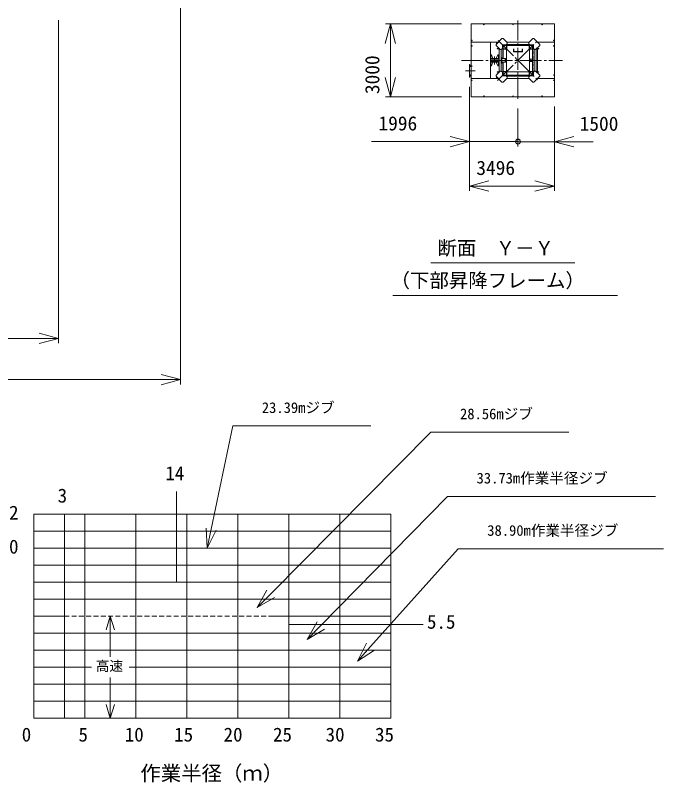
# Model space of a CAD drawing. Units: millimetres, scale not verified. Extents: x -35305 to 35349, y -48327 to 51747.
# Drawn here: x 8661 to 35349, y -12760 to 18844 of the extents above; entities that cross this region are included whole.
import ezdxf
from ezdxf.enums import TextEntityAlignment as Align

# ---------------------------------------------------------------- set-up
doc = ezdxf.new("R2010")
doc.units = ezdxf.units.MM
doc.header["$LTSCALE"] = 100
doc.header["$PDMODE"] = 32
doc.header["$PDSIZE"] = 50
for name, pattern in [('CHAIN2', [12, 9, -1, 1, -1]), ('DASHED2', [3, 2, -1]), ('USER3', [2, 1.25, -0.25, 0.25, -0.25]), ('USER4', [2.5, 1.25, -0.25, 0.25, -0.25, 0.25, -0.25])]:
    doc.linetypes.add(name, pattern=pattern)
for name, color, linetype, lineweight in [('0-3_12 常用一点鎖線', 3, 'CHAIN2', 18), ('0-4_05 寸法', 7, 'Continuous', 18), ('0-6_MAIN0', 3, 'Continuous', 18)]:
    doc.layers.add(name, color=color, linetype=linetype, lineweight=lineweight)
doc.styles.add('ＭＳ ゴシック', font='')
doc.styles.get('ＭＳ ゴシック').set_extended_font_data('MS Gothic')

msp = doc.modelspace()

# ---------------------------------------------------------------- linework, layer by layer
at = {"layer": '0-3_12 常用一点鎖線'}
for p, q in [((29351.9, 15404.4), (29351.9, 18629.5)), ((28515.3, 16153.9), (30192.7, 17831.3)), ((28515.3, 16153.9), (30192.7, 17831.3)), ((28534.5, 17808), (30213.8, 16128.6)), ((28534.5, 17808), (30213.8, 16128.6)), ((28381.9, 17150.5), (28381.9, 16821.7)), ((27024.9, 16990.5), (31182, 16990.5)), ((27595.4, 16560.5), (27195.1, 16560.5)), ((27595.4, 16560.5), (27195.1, 16560.5))]:
    msp.add_line(p, q, dxfattribs=at)
msp.add_point((29351.9, 16990.5), dxfattribs=at)
at = {"layer": '0-4_05 寸法'}
for p, q in [((15463.8, 20141.5), (15463.8, 3640.7)), ((10439.2, 18643.9), (10439.2, 5338.2)), ((27026.9, 18490.5), (23902.1, 18490.5)), ((24102.1, 18490.5), (24102.1, 17690.5)), ((24102.1, 16290.5), (24102.1, 17690.5)), ((24102.1, 15490.5), (24102.1, 16290.5)), ((27355.9, 15895.5), (27355.9, 13445.8)), ((27355.9, 15895.5), (27355.9, 11612.7)), ((27026.9, 15490.5), (23902.1, 15490.5)), ((29351.9, 15004.4), (29351.9, 13445.8)), ((29351.9, 15004.4), (29351.9, 13437.9)), ((30851.9, 15090.5), (30851.9, 13437.9)), ((30851.9, 15090.5), (30851.9, 11612.7)), ((27355.9, 13645.8), (23329.3, 13645.8)), ((26555.9, 13645.8), (25755.9, 13645.8)), ((27355.9, 13645.8), (26555.9, 13645.8)), ((27355.9, 13645.8), (28155.9, 13645.8)), ((29351.9, 13645.8), (28155.9, 13645.8)), ((30051.9, 13637.9), (29351.9, 13637.9)), ((30851.9, 13637.9), (30051.9, 13637.9)), ((30851.9, 13637.9), (31651.9, 13637.9)), ((31651.9, 13637.9), (32451.9, 13637.9)), ((27355.9, 11812.7), (28155.9, 11812.7)), ((30051.9, 11812.7), (28155.9, 11812.7)), ((30851.9, 11812.7), (30051.9, 11812.7)), ((25766, 8647.8), (31687.6, 8647.8)), ((24204.3, 7306.6), (33446, 7306.6)), ((-18760.8, 5538.2), (9639.2, 5538.2)), ((10439.2, 5538.2), (9639.2, 5538.2)), ((-18760.8, 3840.7), (14663.8, 3840.7)), ((15463.8, 3840.7), (14663.8, 3840.7)), ((15300.4, -1703.1), (15300.4, -773.3)), ((9420.4, -1703.1), (10680.4, -1703.1)), ((9420.4, -2403.1), (9420.4, -1703.1)), ((11520.4, -1703.1), (11520.4, -10103.1)), ((13620.4, -1703.1), (13620.4, -10103.1)), ((15720.4, -1703.1), (15720.4, -10103.1)), ((15720.4, -1703.1), (24120.4, -1703.1)), ((17820.4, -4503.1), (17820.4, -1703.1)), ((19920.4, -6253.1), (19920.4, -1703.1)), ((22020.4, -7303.1), (22020.4, -1703.1)), ((24120.4, -8003.1), (24120.4, -1703.1)), ((15720.4, -2403.1), (24120.4, -2403.1)), ((15720.4, -3103.1), (24120.4, -3103.1)), ((15300.4, -4503.1), (24120.4, -4503.1)), ((9420.4, -5903.1), (10680.4, -5903.1)), ((12570.4, -7583.1), (12570.4, -5903.1)), ((19155.5, -5903.1), (24120.4, -5903.1)), ((19241, -5903.1), (24120.4, -5903.1)), ((19920.4, -6253.1), (25455.3, -6253.1)), ((10680.4, -6603.1), (24120.4, -6603.1)), ((13342.6, -8003.1), (24120.4, -8003.1)), ((12570.4, -10103.1), (12570.4, -8423.1))]:
    msp.add_line(p, q, dxfattribs=at)
at = {"layer": '0-4_05 寸法', "color": 6}
for p, q in [((10680.4, -1703.1), (15720.4, -1703.1)), ((10680.4, -1703.1), (10680.4, -10103.1)), ((15300.4, -1703.1), (15300.4, -4503.1)), ((9420.4, -2403.1), (9420.4, -10103.1)), ((9420.4, -2403.1), (10680.4, -2403.1)), ((10680.4, -2403.1), (15720.4, -2403.1)), ((9420.4, -3103.1), (10680.4, -3103.1)), ((10680.4, -3103.1), (15720.4, -3103.1)), ((9420.4, -4503.1), (10680.4, -4503.1)), ((10680.4, -4503.1), (15300.4, -4503.1)), ((17820.4, -10103.1), (17820.4, -4503.1)), ((19920.4, -10103.1), (19920.4, -6253.1)), ((9420.4, -6603.1), (10680.4, -6603.1)), ((22020.4, -10103.1), (22020.4, -7303.1)), ((24120.4, -10103.1), (24120.4, -8003.1))]:
    msp.add_line(p, q, dxfattribs=at)
at = {"layer": '0-4_05 寸法', "color": 6, "linetype": 'DASHED2'}
msp.add_line((10680.4, -5903.1), (19241, -5903.1), dxfattribs=at)
at = {"layer": '0-4_05 寸法'}
for points in [[(23887.7, 17690.5), (24102.1, 18490.5), (24316.4, 17690.5)], [(24316.4, 16290.5), (24102.1, 15490.5), (23887.7, 16290.5)], [(26555.9, 13860.2), (27355.9, 13645.8), (26555.9, 13431.5)], [(31651.9, 13423.5), (30851.9, 13637.9), (31651.9, 13852.2)], [(28155.9, 11598.3), (27355.9, 11812.7), (28155.9, 12027)], [(30051.9, 12027), (30851.9, 11812.7), (30051.9, 11598.3)], [(9639.2, 5752.6), (10439.2, 5538.2), (9639.2, 5323.8)], [(14663.8, 4055.1), (15463.8, 3840.7), (14663.8, 3626.4)], [(16560.4, -3103.1), (16723.2, -2319.8), (17607.4, 1934.2), (23289.4, 1934.2)], [(18609.2, -5545.7), (19172.3, -4977.5), (25767.8, 1677.3), (31449.8, 1677.3)], [(20677.8, -6862.1), (21237.5, -6290.4), (26447.8, -969.1), (35009.7, -969.1)], [(16933.1, -2363.5), (16560.4, -3103.1), (16513.3, -2276.2)], [(22748.4, -7751.8), (23281.7, -7155.5), (26887.5, -3124.2), (35349.4, -3124.2)], [(9420.4, -3803.1), (10680.4, -3803.1), (24120.4, -3803.1)], [(19324.6, -5128.4), (18609.2, -5545.7), (19020.1, -4826.6)], [(9420.4, -5203.1), (10680.4, -5203.1), (24120.4, -5203.1)], [(12738.4, -6463.1), (12570.4, -5903.1), (12402.4, -6463.1)], [(21390.6, -6440.4), (20677.8, -6862.1), (21084.3, -6140.5)], [(23441.5, -7298.4), (22748.4, -7751.8), (23122, -7012.6)], [(9420.4, -7303.1), (10680.4, -7303.1), (24120.4, -7303.1)], [(9420.4, -8003.1), (10680.4, -8003.1), (11791.4, -8003.1)], [(9420.4, -8703.1), (10680.4, -8703.1), (24120.4, -8703.1)], [(9420.4, -9403.1), (10680.4, -9403.1), (24120.4, -9403.1)], [(12402.4, -9543.1), (12570.4, -10103.1), (12738.4, -9543.1)], [(9420.4, -10103.1), (10680.4, -10103.1), (24120.4, -10103.1)]]:
    msp.add_lwpolyline(points, dxfattribs=at)
for centre in [(29351.9, 13645.8), (29351.9, 13637.9)]:
    msp.add_circle(centre, 100, dxfattribs=at)
at = {"layer": '0-6_MAIN0'}
for p, q in [((27426.9, 18490.5), (30851.9, 18490.5)), ((27426.9, 15490.5), (27426.9, 18490.5)), ((30851.9, 15490.5), (30851.9, 18490.5)), ((27426.9, 17735.5), (28541.3, 17735.5)), ((28223.9, 17685.5), (28223.9, 17735.5)), ((28223.9, 17660.5), (28223.9, 17735.5)), ((28223.9, 16245.5), (28223.9, 17735.5)), ((28473.9, 17668.1), (28473.9, 17735.5)), ((28736.8, 17888.5), (28906.5, 17718.8)), ((28889.8, 17735.5), (29814.1, 17735.5)), ((28906.5, 17676.4), (28906.5, 17718.8)), ((29967.1, 17888.5), (29797.4, 17718.8)), ((29797.4, 17676.4), (29797.4, 17718.8)), ((29967.1, 17888.5), (30009.6, 17888.5)), ((30009.6, 17888.5), (30250, 17648.1)), ((30162.6, 17735.5), (30851.9, 17735.5)), ((28453.9, 17605.7), (28453.9, 17648.1)), ((28453.9, 17605.7), (28623.6, 17436)), ((28573.9, 17482.5), (28491.4, 17482.5)), ((28573.9, 16495.3), (28573.9, 17485.6)), ((28666.1, 17436), (28623.6, 17436)), ((28663.9, 16545.1), (28663.9, 17435.9)), ((28711.9, 17481.8), (28666.1, 17436)), ((28711.9, 17620.5), (28711.9, 17481.8)), ((28723.9, 17538), (28711.9, 17538)), ((28721.9, 17630.5), (28860.6, 17630.5)), ((28723.9, 17538), (28723.9, 17620.5)), ((28748.9, 17620.5), (28723.9, 17620.5)), ((28726.9, 17615.5), (28726.9, 17415.5)), ((28926.9, 17615.5), (28726.9, 17615.5)), ((28726.9, 17060.5), (28726.9, 17615.5)), ((28734.9, 17415.5), (28726.9, 17415.5)), ((28746.9, 17060.5), (28746.9, 17578.5)), ((28746.9, 17445.5), (28896.9, 17445.5)), ((28748.9, 17630.5), (28748.9, 17620.5)), ((28756.9, 17464.5), (28863.9, 17464.5)), ((28763.9, 17595.5), (29939.9, 17595.5)), ((28906.5, 17676.4), (28860.6, 17630.5)), ((28875.6, 17645.5), (29828.3, 17645.5)), ((28876.9, 16535.5), (28876.9, 17445.5)), ((28877.9, 17478.5), (28877.9, 17585.5)), ((28896.9, 17445.5), (28896.9, 17595.5)), ((28926.9, 17615.5), (28926.9, 17607.5)), ((29170.9, 17345.5), (29170.9, 17465.5)), ((29175.4, 17465.5), (29175.4, 17323.5)), ((29528.4, 17465.5), (29528.4, 17323.5)), ((29532.9, 17345.5), (29532.9, 17465.5)), ((29776.9, 17607.5), (29776.9, 17615.5)), ((29797.4, 17676.4), (29843.3, 17630.5)), ((29806.9, 17595.5), (29806.9, 17445.5)), ((29806.9, 17445.5), (29956.9, 17445.5)), ((29825.9, 17585.5), (29825.9, 17478.5)), ((29826.9, 16535.5), (29826.9, 17445.5)), ((29839.9, 17464.5), (29946.9, 17464.5)), ((29981.9, 17630.5), (29843.3, 17630.5)), ((29954.9, 17630.5), (29954.9, 17620.5)), ((29954.9, 17620.5), (29979.9, 17620.5)), ((29956.9, 17578.5), (29956.9, 16402.5)), ((29976.9, 17415.5), (29968.9, 17415.5)), ((29979.9, 17538), (29979.9, 17620.5)), ((29979.9, 17538), (29991.9, 17538)), ((29991.9, 17620.5), (29991.9, 17481.8)), ((30039.9, 16545), (30039.9, 17436)), ((30250, 17605.7), (30080.3, 17436)), ((30129.9, 16495.3), (30129.9, 17485.6)), ((30129.9, 17482.5), (30212.4, 17482.5)), ((30151.9, 17482.5), (30151.9, 17507.6)), ((30151.9, 16520.5), (30151.9, 17460.5)), ((30249.9, 17645.5), (30249.9, 17648.1)), ((30250, 17605.7), (30250, 17648.1)), ((28236.9, 17065.5), (28236.9, 17215.5)), ((28262.2, 17215.5), (28236.9, 17215.5)), ((28262.2, 17215.5), (28303.3, 17095.5)), ((28303.3, 17065.5), (28303.3, 17095.5)), ((28526.9, 17215.5), (28466.9, 17095.5)), ((28466.9, 17065.5), (28466.9, 17095.5)), ((28555.8, 17215.5), (28526.9, 17215.5)), ((28555.8, 17065.5), (28555.8, 17215.5)), ((28691.9, 17100.5), (28663.9, 17100.5)), ((28691.9, 16880.5), (28691.9, 17100.5)), ((29175.4, 17345.5), (29170.9, 17345.5)), ((29175.4, 17367.5), (29179.9, 17367.5)), ((29175.4, 17323.5), (29179.9, 17323.5)), ((29179.9, 17367.5), (29179.9, 17323.5)), ((29179.9, 17356.3), (29523.9, 17356.3)), ((29179.9, 17334.6), (29523.9, 17334.6)), ((29523.9, 17367.5), (29523.9, 17323.5)), ((29523.9, 17367.5), (29528.4, 17367.5)), ((29523.9, 17323.5), (29528.4, 17323.5)), ((29528.4, 17345.5), (29532.9, 17345.5)), ((27361.9, 16825.5), (27363.9, 16825.5)), ((27361.9, 16760.5), (27361.9, 16360.5)), ((27426.9, 16760.5), (27361.9, 16760.5)), ((27367.9, 16775), (27367.9, 16821.5)), ((27422.9, 16766.5), (27376.4, 16766.5)), ((27426.9, 16760.5), (27426.9, 16762.5)), ((28561.9, 17065.5), (28231.9, 17065.5)), ((28231.9, 17065.5), (28231.9, 17040.5)), ((28561.9, 17040.5), (28231.9, 17040.5)), ((28561.9, 16940.5), (28231.9, 16940.5)), ((28231.9, 16940.5), (28231.9, 16915.5)), ((28561.9, 16915.5), (28231.9, 16915.5)), ((28236.9, 16915.5), (28236.9, 16765.5)), ((28262.2, 16765.5), (28236.9, 16765.5)), ((28262.2, 16765.5), (28303.3, 16885.5)), ((28303.3, 16915.5), (28303.3, 16885.5)), ((28466.9, 16915.5), (28466.9, 16885.5)), ((28561.9, 17065.5), (28561.9, 17040.5)), ((28561.9, 16940.5), (28561.9, 16915.5)), ((28691.9, 16880.5), (28663.9, 16880.5)), ((28826.9, 17060.5), (28691.9, 17060.5)), ((28826.9, 16920.5), (28691.9, 16920.5)), ((28726.9, 16365.5), (28726.9, 16920.5)), ((28746.9, 16402.5), (28746.9, 16920.5)), ((28836.9, 16923.2), (28826.9, 16920.5)), ((28836.9, 16923.2), (28836.9, 17057.8)), ((29856.9, 17040.5), (29956.9, 17040.5)), ((28453.9, 16375.3), (28623.6, 16545)), ((28573.9, 16520.5), (28491.4, 16520.5)), ((28491.4, 16520.5), (28491.4, 16498.5)), ((28573.9, 16498.5), (28491.4, 16498.5)), ((28711.9, 16360.5), (28711.9, 16499.1)), ((28711.9, 16443), (28723.9, 16443)), ((28723.9, 16443), (28723.9, 16360.5)), ((28726.9, 16365.5), (28726.9, 16565.5)), ((28734.9, 16565.5), (28726.9, 16565.5)), ((28896.9, 16535.5), (28746.9, 16535.5)), ((28863.9, 16516.5), (28756.9, 16516.5)), ((28877.9, 16395.5), (28877.9, 16502.5)), ((28896.9, 16385.5), (28896.9, 16535.5)), ((28896.9, 16515.5), (29806.9, 16515.5)), ((29956.9, 16535.5), (29806.9, 16535.5)), ((29806.9, 16385.5), (29806.9, 16535.5)), ((29825.9, 16502.5), (29825.9, 16395.5)), ((29946.9, 16516.5), (29839.9, 16516.5)), ((29968.9, 16565.5), (29976.9, 16565.5)), ((29976.9, 16365.5), (29976.9, 16565.5)), ((29979.9, 16443), (29979.9, 16360.5)), ((29979.9, 16443), (29991.9, 16443)), ((29991.9, 16499.1), (30037.8, 16545)), ((29991.9, 16360.5), (29991.9, 16499.1)), ((30037.8, 16545), (30080.3, 16545)), ((30250, 16375.3), (30080.3, 16545)), ((30129.9, 16498.5), (30212.4, 16498.5)), ((30151.9, 16473.3), (30151.9, 16498.5)), ((27361.9, 16295.5), (27355.9, 16295.5)), ((27426.9, 16360.5), (27361.9, 16360.5)), ((27361.9, 16295.5), (27363.9, 16295.5)), ((27367.9, 16346), (27367.9, 16299.5)), ((27421.9, 16382.5), (27371.9, 16382.5)), ((27422.9, 16354.5), (27376.4, 16354.5)), ((27426.9, 16360.5), (27426.9, 16358.5)), ((27426.9, 16245.5), (28541.3, 16245.5)), ((28223.9, 16245.5), (28223.9, 16320.5)), ((28223.9, 16245.5), (28223.9, 16295.5)), ((28453.9, 16375.3), (28453.9, 16332.9)), ((28694.3, 16092.5), (28453.9, 16332.9)), ((28473.9, 16310.8), (28473.9, 16245.5)), ((28721.9, 16350.5), (28860.6, 16350.5)), ((28748.9, 16360.5), (28723.9, 16360.5)), ((28726.9, 16365.5), (28926.9, 16365.5)), ((28736.8, 16092.5), (28906.5, 16262.2)), ((28748.9, 16350.5), (28748.9, 16360.5)), ((28763.9, 16385.5), (29939.9, 16385.5)), ((28769.8, 16125.5), (28773.9, 16125.5)), ((28906.5, 16304.6), (28860.6, 16350.5)), ((28875.6, 16335.5), (29828.3, 16335.5)), ((28889.8, 16245.5), (29814.1, 16245.5)), ((28906.5, 16304.6), (28906.5, 16262.2)), ((28926.9, 16373.5), (28926.9, 16365.5)), ((29532.9, 16385.5), (29528.4, 16385.5)), ((29776.9, 16365.5), (29776.9, 16373.5)), ((29776.9, 16365.5), (29976.9, 16365.5)), ((29797.4, 16304.6), (29843.3, 16350.5)), ((29797.4, 16304.6), (29797.4, 16262.2)), ((29967.1, 16092.5), (29797.4, 16262.2)), ((29981.9, 16350.5), (29843.3, 16350.5)), ((29954.9, 16360.5), (29979.9, 16360.5)), ((29954.9, 16360.5), (29954.9, 16350.5)), ((30162.6, 16245.5), (30851.9, 16245.5)), ((30250, 16375.3), (30250, 16332.9)), ((28736.8, 16092.5), (28694.3, 16092.5)), ((27426.9, 15490.5), (30851.9, 15490.5))]:
    msp.add_line(p, q, dxfattribs=at)
at = {"layer": '0-6_MAIN0', "linetype": 'USER4'}
for p, q in [((28726.9, 17615.5), (29976.9, 17615.5)), ((28726.9, 17615.5), (28726.9, 17285.2)), ((28726.9, 17615.5), (29976.9, 17615.5)), ((29976.9, 17615.5), (29976.9, 16365.5)), ((29976.9, 17615.5), (29976.9, 16365.5)), ((27421.9, 16732.5), (27371.9, 16732.5)), ((27421.9, 16738.5), (27421.9, 16732.5)), ((27421.9, 16388.5), (27371.9, 16388.5)), ((27371.9, 16382.5), (27371.9, 16388.5)), ((27421.9, 16382.5), (27421.9, 16388.5)), ((28726.9, 16365.5), (29976.9, 16365.5)), ((28726.9, 16365.5), (29976.9, 16365.5))]:
    msp.add_line(p, q, dxfattribs=at)
at = {"layer": '0-6_MAIN0', "color": 7, "lineweight": 9}
for p, q in [((28773.9, 16129.6), (28773.9, 16125.5)), ((30851.9, 16180.5), (30851.9, 16245.5))]:
    msp.add_line(p, q, dxfattribs=at)
at = {"layer": '0-6_MAIN0', "linetype": 'USER3'}
for p, q in [((29165.1, 15510.1), (29124.6, 15510.1)), ((29165.1, 15510.1), (29124.6, 15510.1)), ((29146.4, 15493.1), (29146.4, 15531)), ((29146.4, 15493.1), (29146.4, 15531))]:
    msp.add_line(p, q, dxfattribs=at)
at = {"layer": '0-6_MAIN0'}
for points in [[(28736.8, 17888.5), (28694.3, 17888.5), (28453.9, 17648.1)], [(28573.9, 17460.5), (28491.4, 17460.5), (28491.4, 17482.5)], [(29976.9, 17415.5), (29976.9, 17615.5), (29776.9, 17615.5)], [(29991.9, 17481.8), (30037.8, 17436), (30080.3, 17436)], [(30129.9, 17460.5), (30212.4, 17460.5), (30212.4, 17482.5)], [(27361.9, 16825.5), (27355.9, 16825.5), (27355.9, 16295.5)], [(28555.8, 16915.5), (28555.8, 16765.5), (28526.9, 16765.5), (28466.9, 16885.5)], [(28826.9, 16920.5), (28826.9, 17060.5), (28836.9, 17057.8)], [(29856.9, 17040.5), (29856.9, 16940.5), (29956.9, 16940.5)], [(28711.9, 16499.1), (28666.1, 16545), (28623.6, 16545)], [(30129.9, 16520.5), (30212.4, 16520.5), (30212.4, 16498.5)], [(29967.1, 16092.5), (30009.6, 16092.5), (30250, 16332.9)]]:
    msp.add_lwpolyline(points, dxfattribs=at)
at = {"layer": '0-6_MAIN0', "linetype": 'USER4'}
msp.add_lwpolyline([(27421.9, 16738.5), (27371.9, 16738.5), (27371.9, 16732.5)], dxfattribs=at)
at = {"layer": '0-6_MAIN0'}
for centre, radius in [((27946.4, 18470.9), 13.6), ((29146.4, 18470.9), 13.6), ((30346.4, 18470.9), 13.6), ((27446.5, 17810.5), 13.6), ((30832.3, 17810.5), 13.6), ((27446.5, 17590.5), 13.6), ((30832.3, 17590.5), 13.6), ((27446.5, 16760.5), 13.6), ((27446.5, 16170.5), 13.6), ((30832.3, 16390.5), 13.6), ((30832.3, 16170.5), 13.6), ((27946.4, 15510.1), 13.6), ((29146.4, 15510.1), 13.6), ((29146.4, 15510.1), 13.6), ((29146.4, 15510.1), 11.3), ((29146.4, 15510.1), 11.3), ((30346.4, 15510.1), 13.6)]:
    msp.add_circle(centre, radius, dxfattribs=at)
for centre, radius, start, end in [((28721.9, 17620.5), 10, 90, 180), ((28734.9, 17427.5), 12, 270, 0), ((28763.9, 17578.5), 17, 90, 180), ((28756.9, 17454.5), 10, 90, 180), ((28863.9, 17478.5), 14, 270, 0), ((28887.9, 17585.5), 10, 90, 180), ((28914.9, 17607.5), 12, 270, 0), ((29788.9, 17607.5), 12, 180, 270), ((29815.9, 17585.5), 10, 0, 90), ((29839.9, 17478.5), 14, 180, 270), ((29939.9, 17578.5), 17, 0, 90), ((29946.9, 17454.5), 10, 0, 90), ((29968.9, 17427.5), 12, 180, 270), ((29981.9, 17620.5), 10, 360, 90), ((27363.9, 16821.5), 4, 0, 90), ((27376.4, 16775), 8.5, 180, 270), ((27422.9, 16762.5), 4, 0, 90), ((28734.9, 16553.5), 12, 0, 90), ((28756.9, 16526.5), 10, 180, 270), ((28863.9, 16502.5), 14, 0, 90), ((29839.9, 16502.5), 14, 90, 180), ((29946.9, 16526.5), 10, 270, 0), ((29968.9, 16553.5), 12, 90, 180), ((27363.9, 16299.5), 4, 270, 360), ((27376.4, 16346), 8.5, 90, 180), ((27422.9, 16358.5), 4, 270, 360), ((28721.9, 16360.5), 10, 180, 270), ((28763.9, 16402.5), 17, 180, 270), ((28887.9, 16395.5), 10, 180, 270), ((28914.9, 16373.5), 12, 0, 90), ((29788.9, 16373.5), 12, 90, 180), ((29815.9, 16395.5), 10, 270, 0), ((29939.9, 16402.5), 17, 270, 0), ((29981.9, 16360.5), 10, 270, 0)]:
    msp.add_arc(centre, radius, start, end, dxfattribs=at)

# ---------------------------------------------------------------- texts
at = {"layer": '0-4_05 寸法', "style": 'ＭＳ ゴシック'}
msp.add_text('3000', height=586.5, rotation=90, dxfattribs=at).set_placement((23822.1, 15600.3), align=Align.BOTTOM_LEFT)
for s, height, p in [('1996', 586.5, (23609.3, 13925.8)), ('1500', 586.5, (31890.2, 13912.5)), ('3496', 586.5, (27637.3, 12092.7)), ('断面\u3000Ｙ－Ｙ', 586.5, (26036.3, 8790)), ('（下部昇降フレーム）', 586.5, (24107, 7456.7)), ('23.39mジブ', 439.9, (18807.4, 2334.2)), ('28.56mジブ', 439.9, (26967.8, 2077.3)), ('14', 574.8, (14834.7, -478)), ('33.73m作業半径ジブ', 439.9, (27647.8, -569.1)), ('3', 574.8, (10400.9, -1395.7)), ('12', 574.8, (8010, -2098.2)), ('38.90m作業半径ジブ', 439.9, (28087.5, -2724.2)), ('10', 574.8, (8010, -3498.2)), ('5.5', 574.8, (25605.9, -6593)), ('高速', 410.6, (11973.1, -8283.1)), ('0', 574.8, (8923.4, -11240.3)), ('5', 574.8, (11259.1, -11240.3)), ('10', 574.8, (13163.1, -11240.3)), ('15', 574.8, (15197.8, -11240.3)), ('20', 574.8, (17232.4, -11240.3)), ('25', 574.8, (19267.1, -11240.3)), ('30', 574.8, (21432.4, -11240.3)), ('35', 574.8, (23467.1, -11240.3)), ('作業半径（ｍ）', 615.8, (13806.7, -12864.6))]:
    msp.add_text(s, height=height, dxfattribs=at).set_placement(p, align=Align.BOTTOM_LEFT)

doc.saveas('drawing.dxf')
